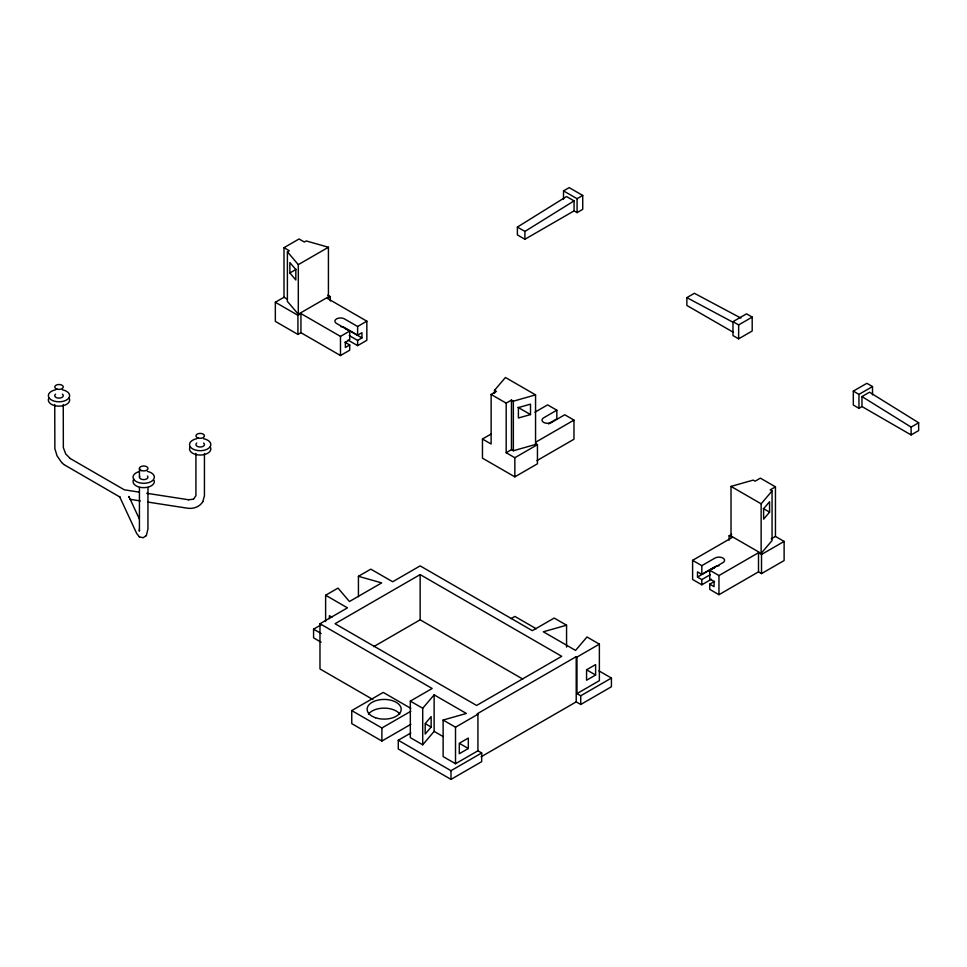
<?xml version="1.0" encoding="UTF-8"?>
<svg xmlns="http://www.w3.org/2000/svg" width="967" height="967" viewBox="0 0 967 967"><rect width="100%" height="100%" fill="white"/><g stroke="black" fill="none" stroke-linecap="round" stroke-linejoin="round"><path stroke-width="1.45" d="M139.417 529.106L139.441 487.501M139.417 529.009L139.139 531.185L139.744 530.291M146.331 535.645L147.939 529.034L147.963 487.537M202.816 501.631L204.436 495.853L204.448 453.414M202.852 501.559C199.843 506.974 193.062 509.186 187.175 508.158L147.613 502.042M146.416 535.525L143.128 537.725L139.308 536.842M494.512 393.315L494.512 390.305L505.439 377.481L535.561 394.874L535.561 444.445L513.344 450.755L511.458 449.667L506.188 452.713L506.188 403.142L491.127 394.439L491.127 444.01L482.46 439.018L482.46 458.153L514.843 476.852L537.447 463.797L537.447 444.663L535.44 443.502M372.899 699.504L319.98 668.946L319.98 623.727L432.164 688.492L410.322 701.111L410.322 737.64L422.712 744.783L422.712 708.255L434.135 694.85L466.36 713.453L443.128 720.052L443.128 756.581L455.517 763.725L477.928 750.791L481.687 752.967L481.687 761.658L450.997 779.378L398.271 748.942L398.271 740.251L410.83 732.998M431.149 727.051L425.19 734.038L425.19 723.606L431.149 716.607L431.149 727.051L425.42 723.739M422.712 744.783L434.135 731.378L434.135 694.85M775.449 486.848L760.388 478.145L755.118 481.191L753.233 480.103L731.016 486.413L731.016 535.984L761.138 553.378L761.138 503.807L772.065 490.982L770.179 489.894L775.449 486.848L775.449 536.419L784.116 541.423L784.116 560.558L761.513 573.6L758.503 571.86L718.964 594.693L709.73 589.362L709.73 584.141L714.528 581.372M769.575 512.159L763.628 519.158L763.628 508.715L769.575 501.716L769.575 512.159L763.289 508.521M761.138 553.378L772.065 540.553L772.065 490.982M517.393 227.076L566.541 196.531L574.072 200.882L574.072 210.879L524.924 239.26L517.393 234.908L517.393 227.076L524.924 231.427L524.924 239.26M524.924 231.427L574.072 200.882M283.996 247.685L299.057 238.982L304.339 242.028L306.213 240.94L328.429 247.25L328.429 296.821L298.307 314.215L287.392 301.39L287.392 251.807L289.266 250.731L283.996 247.685L283.996 297.256L275.341 302.26L275.341 321.395L297.933 334.437L300.942 332.696L340.481 355.53L349.716 350.199L349.716 344.977L344.917 342.209M298.307 314.215L298.307 264.644L328.429 247.25M289.87 272.996L289.87 262.553L295.829 269.551L295.829 279.983L289.87 272.996L296.168 269.358M275.341 302.26L297.933 315.302L300.942 313.562L340.481 336.395L349.716 331.065L349.716 339.755L345.376 342.258L345.376 347.479L349.716 344.977M330.315 301.015L330.315 296.603L327.305 298.344L366.844 321.177L366.844 340.299L357.621 345.63L348.035 340.094M563.519 199.226L563.519 190.886L569.176 187.622L582.726 195.443L582.726 209.355L577.081 212.619L574.072 210.879M563.519 190.886L577.081 198.706L582.726 195.443M349.716 331.065L336.528 323.449A5.597 3.227 0 0 1 336.528 318.892A5.597 3.227 0 0 1 344.445 318.892L357.621 326.495L366.844 321.177M340.855 326.641A5.597 3.227 0 0 1 344.445 327.583L357.621 335.198L361.948 332.696L361.948 337.918L357.621 340.408L349.232 335.573M491.127 394.439L496.397 391.393L494.512 390.305M733.421 332.346L686.86 305.463L686.86 297.631L694.391 293.291L740.879 318.07M506.188 403.142L511.458 400.096L513.344 401.184L535.561 394.874M482.46 439.018L491.248 433.941M534.86 412.244L547.612 404.883L556.835 410.201L556.835 418.904L548.446 423.751M556.835 410.201L543.659 417.817A5.597 3.227 0 0 0 543.659 422.386A5.597 3.227 0 0 0 551.565 422.386L564.752 414.77L573.975 420.101L573.975 439.236L536.987 460.594M548.918 423.691L552.508 421.624M732.986 321.66L746.548 313.828L752.193 317.091L752.193 331.004L738.643 338.837L732.986 335.573L732.986 321.66L738.643 324.924L752.193 317.091M535.706 442.197L573.975 420.101M506.188 452.713L514.843 457.717L537.447 444.663M325.625 621.539L325.625 595.249L338.015 588.093L349.438 601.51L381.663 582.896L358.431 576.308L358.431 596.76M358.431 576.308L370.82 569.152L392.662 581.759L420.149 565.888L532.346 630.665L554.188 618.058L566.565 625.202L566.565 647.116M319.98 623.727L347.467 607.856L325.625 595.249M321.104 642.209L313.574 637.857L313.574 629.166L321.056 624.851M420.149 574.591L335.041 623.727L476.61 705.451L561.718 656.315L420.149 574.591L420.149 619.811L522.748 679.052M373.733 646.621L420.149 619.811M861.972 406.563L861.972 396.567L869.502 392.215L918.65 422.76L918.65 430.593L911.119 434.932L861.972 406.563L858.962 408.304L853.317 405.04L853.317 391.127L866.867 383.295L872.512 386.558L872.512 394.911M853.317 391.127L858.962 394.391L872.512 386.558M410.842 724.319L381.892 741.036L351.758 723.642L351.758 710.588L383.234 692.42L410.842 708.364M511.096 618.602L514.867 616.414L536.214 628.743M351.758 710.588L381.892 727.982L410.842 711.265M911.119 434.932L911.119 427.112L918.65 422.76M729.13 540.178L729.13 535.766L731.644 534.316M711.41 579.257L701.824 584.793L692.602 579.475L692.602 560.34L732.14 537.507L729.13 535.766M692.602 560.34L701.824 565.659L715.012 558.056A5.597 3.227 0 0 1 722.917 558.056A5.597 3.227 0 0 1 722.917 562.625L709.73 570.228L709.73 578.931L714.069 581.433L714.069 586.643L709.73 584.141M710.213 574.736L701.824 579.584L697.497 577.081L697.497 571.86L701.824 574.362L715.012 566.747A5.597 3.227 0 0 1 718.964 565.804M697.497 577.081L709.476 570.155M771.231 538.861L775.449 536.419M576.973 657.077L576.973 693.605L599.371 680.671L599.371 644.143L576.973 657.077L576.211 656.641L477.166 713.827L477.928 714.262L477.928 750.791M443.128 720.052L455.517 727.196L477.928 714.262M709.73 570.228L718.964 575.558L758.503 552.725L761.513 554.466L784.116 541.423M468.318 748.506L459.289 753.728L459.289 743.285L468.318 738.075L468.318 748.506L460.304 743.877M595.612 675.014L586.57 680.236L586.57 669.805L595.612 664.583L595.612 675.014L586.969 670.034M398.271 740.251L450.997 770.687L481.687 752.967M576.973 693.605L580.732 695.781L611.422 678.06L611.422 686.763L580.732 704.484L576.211 701.873L481.082 756.798M193.605 499.069L195.926 495.672L195.926 453.378M193.327 499.214L188.48 499.746M530.508 414.577L518.397 418.01L518.397 407.578L530.508 404.133L530.508 414.577L517.986 407.337M566.565 625.202L543.345 631.789L575.57 650.404L586.993 636.987L599.371 644.143M188.746 499.782L146.73 493.279M139.272 492.13L124.356 489.822L70.156 458.479M130.037 499.323L140.288 500.906M686.86 297.631L733.349 322.422M731.016 486.413L761.138 503.807M327.813 295.153L330.315 296.603M361.948 337.918L348.773 330.303A11.713 6.769 0 0 0 345.666 329.022M283.996 297.256L287.163 299.081M598.972 670.868L611.422 678.06M331.983 617.176L329.396 615.677L329.396 618.662M313.574 629.166L321.104 633.506M410.322 701.111L422.712 708.255M434.135 731.378L443.152 736.588M70.216 458.515L65.732 453.958L63.338 447.636L63.266 404.52M861.972 396.567L911.119 427.112M139.417 536.915L136.649 533.397L119.582 496.579M120.138 497.171L64.124 464.68M61.852 462.697L63.846 464.474M54.744 404.484L54.865 448.615L57.017 455.771L61.586 462.419M287.392 251.807L298.307 264.644M139.345 518.977L128.889 496.458L129.264 497.667M858.962 394.391L858.962 408.304M761.513 554.466L761.513 573.6M758.503 552.725L758.503 571.86M738.643 324.924L738.643 338.837M718.964 575.558L718.964 594.693M701.824 565.659L701.824 574.362M701.824 579.584L701.824 584.793M580.732 695.781L580.732 704.484M577.081 198.706L577.081 212.619M576.211 656.641L576.211 701.873M514.843 457.717L514.843 476.852M513.344 401.184L513.344 450.755M511.458 400.096L511.458 449.667M455.517 727.196L455.517 763.725M450.997 770.687L450.997 779.378M381.892 727.982L381.892 741.036M357.621 326.495L357.621 335.198M357.621 340.408L357.621 345.63M340.481 336.395L340.481 355.53M300.942 313.562L300.942 332.696M297.933 315.302L297.933 334.437M139.441 468.451L139.441 477.142M710.672 569.466A11.713 6.769 0 0 1 714.48 568.004M368.451 714.166A17.043 9.839 0 0 1 384.044 708.134A17.043 9.839 0 0 1 399.794 714.033M210.298 446.947A10.649 6.153 0 0 1 200.266 455.046A10.649 6.153 0 0 1 190.028 447.044M203.554 438.716A10.649 6.153 0 0 1 208.824 448.156A10.649 6.153 0 0 1 191.647 448.229A10.649 6.153 0 0 1 196.664 438.74M69.104 398.053A10.649 6.153 0 0 1 59.084 406.152A10.649 6.153 0 0 1 48.846 398.138M203.578 443.055A4.255 2.466 0 0 1 203.082 446.355A4.255 2.466 0 0 1 197.341 446.379A4.255 2.466 0 0 1 196.76 443.091M154.249 480.635A10.649 6.153 0 0 1 142.342 487.61A10.649 6.153 0 0 1 133.869 479.136M62.372 389.81A10.649 6.153 0 0 1 67.63 399.25A10.649 6.153 0 0 1 50.465 399.323A10.649 6.153 0 0 1 55.482 389.846M147.371 471.388A10.649 6.153 0 0 1 152.327 480.768A10.649 6.153 0 0 1 135.356 480.986A10.649 6.153 0 0 1 139.586 471.485M62.396 394.161A4.255 2.466 0 0 1 61.888 397.461A4.255 2.466 0 0 1 56.159 397.485A4.255 2.466 0 0 1 55.578 394.185M147.492 476.042A4.255 2.466 0 0 1 143.926 479.62A4.255 2.466 0 0 1 139.719 476.284M375.534 717.756A17.043 9.839 0 0 0 401.208 709.343A17.043 9.839 0 0 0 375.764 700.712A17.043 9.839 0 0 0 375.534 717.756M198.03 437.966A4.255 2.466 0 0 0 204.448 435.875A4.255 2.466 0 0 0 198.09 433.712A4.255 2.466 0 0 0 198.03 437.966M56.848 389.072A4.255 2.466 0 0 0 63.266 386.969A4.255 2.466 0 0 0 56.896 384.818A4.255 2.466 0 0 0 56.848 389.072M141.545 470.591A4.255 2.466 0 0 0 147.963 468.487A4.255 2.466 0 0 0 141.593 466.324A4.255 2.466 0 0 0 141.545 470.591"/></g></svg>
